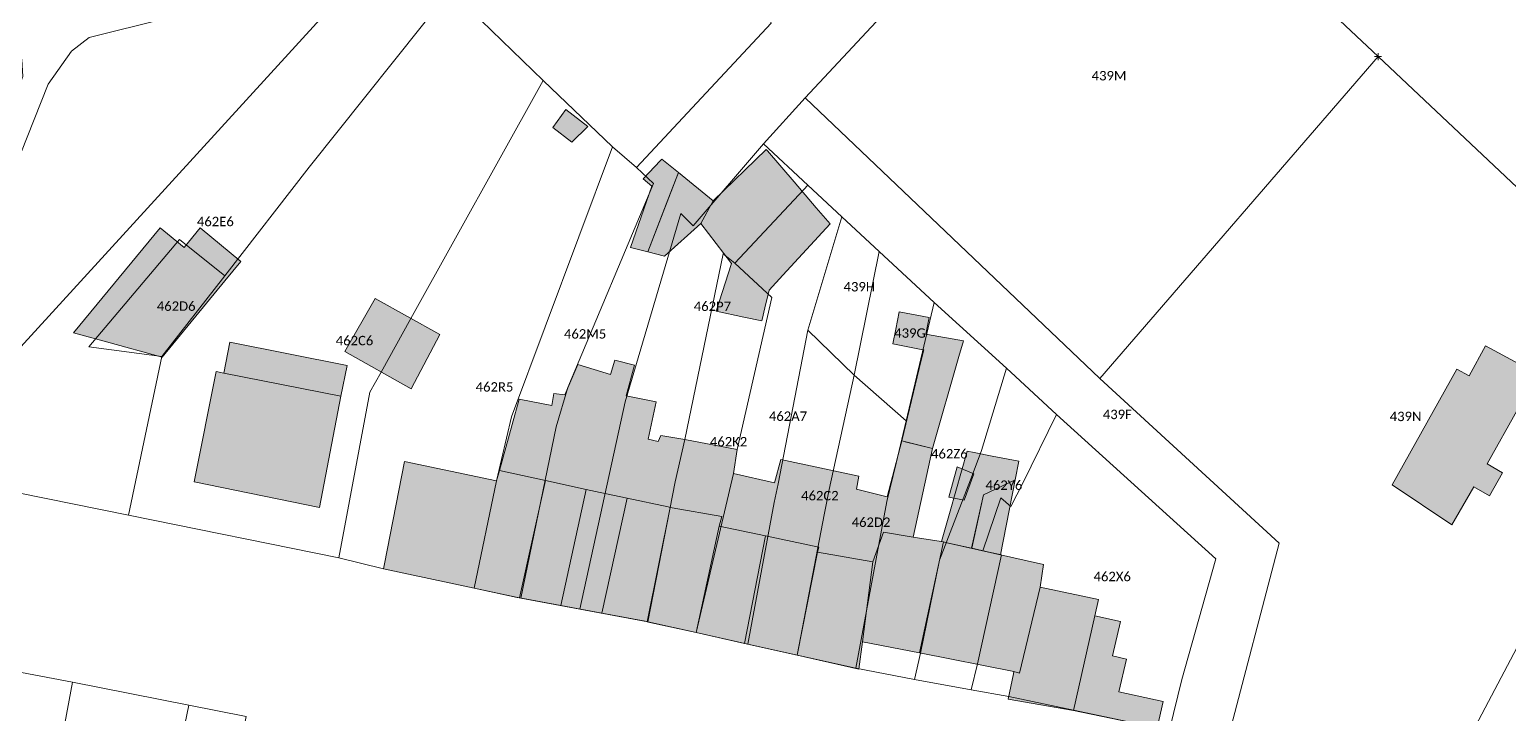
# Model space of a CAD drawing. Header units: metres. Extents: x 113120 to 240396, y 120329 to 242116.
# Drawn here: x 120958.1 to 121083.9, y 121488.2 to 121546.4 of the extents above; entities that cross this region are included whole.
import ezdxf

# ---------------------------------------------------------------- set-up
doc = ezdxf.new("R2010")
doc.units = ezdxf.units.M
doc.header["$LTSCALE"] = 3
doc.header["$PDMODE"] = 2
doc.header["$PDSIZE"] = 0.3
for name, color, linetype, lineweight in [('Bpn_CaPa', 78, 'Continuous', 0), ('Bpn_ReBu', 4, 'Continuous', 0), ('Bpt_CaNu', 7, 'Continuous', 0), ('Bpt_PrSt', 7, 'Continuous', 0), ('Hachure bâtiment', 11, 'Continuous', 0)]:
    doc.layers.add(name, color=color, linetype=linetype, lineweight=lineweight)
doc.styles.add('Legend', font='')
doc.styles.get('Legend').set_extended_font_data('Calibri')

msp = doc.modelspace()

# ---------------------------------------------------------------- hatches: boundary and pattern name
at = {"layer": 'Hachure bâtiment'}
h = msp.add_hatch(color=256, dxfattribs=at)
h.dxf.hatch_style = 1
h.paths.add_polyline_path([(121005.59, 121538.12), (121004.22, 121536.8), (121002.59, 121538.03), (121003.72, 121539.57)])
h = msp.add_hatch(color=256, dxfattribs=at)
h.dxf.hatch_style = 1
h.paths.add_polyline_path([(121020.99, 121524.21), (121020.64, 121522.69), (121020.41, 121521.7), (121020.38, 121521.58), (121018.86, 121521.91), (121016.49, 121522.42), (121017.79, 121526.46), (121015.2, 121529.88), (121016.24, 121531.8), (121020.76, 121536.15), (121020.86, 121536.04), (121023.12, 121533.41), (121025.01, 121531.21), (121026.2, 121529.84), (121022.16, 121525.48)])
h = msp.add_hatch(color=256, dxfattribs=at)
h.dxf.hatch_style = 1
h.paths.add_polyline_path([(121011.77, 121535.24), (121011.87, 121535.35), (121013.28, 121534.21), (121012.38, 121531.88), (121010.69, 121527.45), (121009.2, 121527.83), (121011.01, 121533.05), (121010.28, 121533.67)])
h = msp.add_hatch(color=256, dxfattribs=at)
h.dxf.hatch_style = 1
h.paths.add_polyline_path([(121012.1, 121527.09), (121010.69, 121527.45), (121013.28, 121534.21), (121016.24, 121531.8), (121015.2, 121529.88)])
h = msp.add_hatch(color=256, dxfattribs=at)
h.dxf.hatch_style = 1
h.paths.add_polyline_path([(120974.72, 121524.98), (120969.37, 121518.49), (120964.64, 121519.79), (120961.84, 121520.56), (120969.21, 121529.51), (120971.25, 121527.83), (120972.62, 121529.49), (120976.08, 121526.64)])
h = msp.add_hatch(color=256, dxfattribs=at)
h.dxf.hatch_style = 1
h.paths.add_polyline_path([(120993, 121520.42), (120990.55, 121515.8), (120984.9, 121518.97), (120987.5, 121523.48)])
h = msp.add_hatch(color=256, dxfattribs=at)
h.dxf.hatch_style = 1
h.paths.add_polyline_path([(121034.15, 121519.12), (121034.08, 121519.13), (121031.52, 121519.62), (121031.77, 121520.87), (121032.05, 121522.36), (121034.61, 121521.87), (121034.33, 121520.44), (121034.37, 121520.43), (121034.42, 121520.43), (121034.46, 121520.42), (121037.52, 121519.9), (121037.14, 121518.54), (121034.9, 121510.72), (121032.58, 121511.3), (121032.5, 121511.32), (121032.3, 121511.37), (121033.77, 121517.52)])
h = msp.add_hatch(color=256, dxfattribs=at)
h.dxf.hatch_style = 1
h.paths.add_polyline_path([(120985.1, 121517.8), (120984.57, 121515.17), (120974.62, 121517.14), (120975.12, 121519.78)])
h = msp.add_hatch(color=256, dxfattribs=at)
h.dxf.hatch_style = 1
h.paths.add_polyline_path([(121087.71, 121516.34), (121086.12, 121513.41), (121084.71, 121514.14), (121082.07, 121509.41), (121083.37, 121508.66), (121082.27, 121506.7), (121080.94, 121507.46), (121079.07, 121504.24), (121073.99, 121507.65), (121079.5, 121517.48), (121080.55, 121516.9), (121081.94, 121519.46)])
h = msp.add_hatch(color=256, dxfattribs=at)
h.dxf.hatch_style = 1
h.paths.add_polyline_path([(120974.62, 121517.14), (120984.57, 121515.17), (120982.77, 121505.7), (120972.09, 121507.88), (120973.97, 121517.27)])
h = msp.add_hatch(color=256, dxfattribs=at)
h.dxf.hatch_style = 1
h.paths.add_polyline_path([(121009.54, 121517.83), (121008.84, 121515.2), (121011.39, 121514.7), (121010.7, 121511.52), (121011.57, 121511.33), (121011.79, 121511.82), (121013.84, 121511.48), (121018.29, 121510.63), (121017.97, 121508.6), (121021.47, 121507.8), (121021.99, 121509.8), (121028.64, 121508.38), (121028.44, 121507.27), (121031.04, 121506.62), (121032.3, 121511.37), (121034.9, 121510.72), (121033.25, 121503.19), (121030.72, 121503.6), (121029.82, 121501.08), (121025.1, 121501.92), (121025.24, 121502.33), (121020.7, 121503.29), (121016.74, 121504.13), (121016.99, 121504.93), (121012.76, 121505.69), (121012.58, 121505.72), (121012.4, 121505.76), (121008.93, 121506.5), (121006.62, 121506.98), (121005.45, 121507.24), (121001.97, 121508.02), (120998.08, 121508.87), (120999.14, 121512.78), (120999.74, 121514.93), (121002.52, 121514.38), (121002.69, 121515.42), (121003.62, 121515.28), (121004.74, 121517.88), (121007.52, 121517.02), (121007.87, 121518.23)])
h = msp.add_hatch(color=256, dxfattribs=at)
h.dxf.hatch_style = 1
h.paths.add_polyline_path([(120997.8, 121507.98), (120995.92, 121498.84), (120988.2, 121500.48), (120988.29, 121500.92), (120990, 121509.62)])
h = msp.add_hatch(color=256, dxfattribs=at)
h.dxf.hatch_style = 1
h.paths.add_polyline_path([(121038.4, 121508.58), (121037.6, 121506.33), (121036.27, 121506.6), (121036.99, 121509.17)], flags=16)
h.paths.add_polyline_path([(121037.85, 121510.49), (121038.43, 121510.38), (121039.97, 121510.08), (121042.23, 121509.65), (121041.92, 121508.07), (121039.23, 121506.78), (121038.22, 121502.24), (121036.01, 121502.74), (121035.82, 121502.78), (121035.64, 121502.81), (121035.65, 121502.82), (121036.39, 121505.41)])
h = msp.add_hatch(color=256, dxfattribs=at)
h.dxf.hatch_style = 1
h.paths.add_polyline_path([(121001.97, 121508.02), (120999.77, 121498.02), (120999.58, 121498.06), (120995.92, 121498.84), (120997.8, 121507.98), (120998.08, 121508.87)])
h = msp.add_hatch(color=256, dxfattribs=at)
h.dxf.hatch_style = 1
h.paths.add_polyline_path([(121038.23, 121502.24), (121039.23, 121506.78), (121041.92, 121508.07), (121040.69, 121501.69)])
h.paths.add_polyline_path([(121038.4, 121508.58), (121037.6, 121506.33), (121036.27, 121506.6), (121036.99, 121509.17)], flags=16)
h = msp.add_hatch(color=256, dxfattribs=at)
h.dxf.hatch_style = 1
h.paths.add_polyline_path([(121005.45, 121507.24), (121003.27, 121497.37), (120999.94, 121497.99), (120999.77, 121498.02), (121001.97, 121508.02)])
h = msp.add_hatch(color=256, dxfattribs=at)
h.dxf.hatch_style = 1
h.paths.add_polyline_path([(121006.62, 121506.98), (121008.93, 121506.5), (121006.77, 121496.71), (121003.27, 121497.37), (121005.45, 121507.24)])
h = msp.add_hatch(color=256, dxfattribs=at)
h.dxf.hatch_style = 1
h.paths.add_polyline_path([(121012.4, 121505.76), (121012.58, 121505.72), (121010.64, 121495.99), (121010.46, 121496.03), (121006.77, 121496.71), (121008.93, 121506.5)])
h = msp.add_hatch(color=256, dxfattribs=at)
h.dxf.hatch_style = 1
h.paths.add_polyline_path([(121012.76, 121505.69), (121016.99, 121504.93), (121016.74, 121504.13), (121014.79, 121495.07), (121010.86, 121495.94), (121010.64, 121495.99), (121012.58, 121505.72)])
h = msp.add_hatch(color=256, dxfattribs=at)
h.dxf.hatch_style = 1
h.paths.add_polyline_path([(121020.7, 121503.29), (121018.9, 121494.15), (121014.79, 121495.07), (121016.74, 121504.13)])
h = msp.add_hatch(color=256, dxfattribs=at)
h.dxf.hatch_style = 1
h.paths.add_polyline_path([(121025.24, 121502.33), (121025.1, 121501.92), (121023.39, 121493.14), (121018.9, 121494.15), (121020.7, 121503.29)])
h = msp.add_hatch(color=256, dxfattribs=at)
h.dxf.hatch_style = 1
h.paths.add_polyline_path([(121033.25, 121503.19), (121035.64, 121502.81), (121035.82, 121502.78), (121033.79, 121493.34), (121028.94, 121494.27), (121029.82, 121501.08), (121030.72, 121503.6)])
h = msp.add_hatch(color=256, dxfattribs=at)
h.dxf.hatch_style = 1
h.paths.add_polyline_path([(121036.01, 121502.74), (121044.34, 121500.87), (121044.04, 121498.93), (121042.3, 121491.63), (121041.81, 121491.76), (121033.79, 121493.34), (121035.82, 121502.78)])
h = msp.add_hatch(color=256, dxfattribs=at)
h.dxf.hatch_style = 1
h.paths.add_polyline_path([(121029.82, 121501.08), (121028.94, 121494.27), (121028.64, 121491.97), (121023.39, 121493.14), (121025.1, 121501.92)])
h = msp.add_hatch(color=256, dxfattribs=at)
h.dxf.hatch_style = 1
h.paths.add_polyline_path([(121049, 121497.87), (121048.69, 121496.5), (121046.88, 121488.44), (121041.34, 121489.4), (121041.77, 121491.57), (121041.81, 121491.76), (121042.3, 121491.63), (121044.04, 121498.93)])
h = msp.add_hatch(color=256, dxfattribs=at)
h.dxf.hatch_style = 1
h.paths.add_polyline_path([(121050.87, 121496), (121050.19, 121493.08), (121051.39, 121492.8), (121050.74, 121490.03), (121054.5, 121489.2), (121053.99, 121486.97), (121046.88, 121488.44), (121048.69, 121496.5)])

# ---------------------------------------------------------------- linework, layer by layer
at = {"layer": 'Bpn_CaPa'}
for points in [[(121023.74, 121590.24), (121149.26, 121728.02), (121171.55, 121723.92), (121191.63, 121716.53), (121192.66, 121715.18), (121193.47, 121714.8), (121191.77, 121711.13), (121184.41, 121695.84), (121182.97, 121692.89), (121181.73, 121690.31), (121180.35, 121687.47), (121178.71, 121683.82), (121171.02, 121668.16), (121168.92, 121663.8), (121149.5, 121624.34), (121143.91, 121613.08), (121102.36, 121528.01), (121098.41, 121519.93), (121072.79, 121544.06), (121048.58, 121566.85), (121023.74, 121590.24)], [(121023.74, 121590.24), (121048.58, 121566.85), (121024.06, 121540.56), (121020.51, 121536.64), (121014.53, 121529.66), (121013.5, 121530.72), (121008.75, 121514.7), (121004.9, 121497.06), (120999.89, 121498), (121002.88, 121512.57), (121003.89, 121515.91), (121011.17, 121533.26), (121009.72, 121534.64), (121021.17, 121546.92), (121008.33, 121574.42), (121023.74, 121590.24)], [(120993.86, 121549.72), (120989.12, 121554.18), (121008.33, 121574.42), (121021.17, 121546.92), (121009.72, 121534.64), (121007.67, 121536.4), (121001.77, 121542.03), (120993.86, 121549.72)], [(121072.79, 121544.06), (121049.14, 121516.68), (121024.06, 121540.56), (121048.58, 121566.85), (121072.79, 121544.06)], [(120993.86, 121549.72), (120981.87, 121534.65), (120974.7, 121525.43), (120970.84, 121528.52), (120963.14, 121519.38), (120969.36, 121518.55), (120966.52, 121505.07), (120947.72, 121508.86), (120989.12, 121554.18), (120993.86, 121549.72)], [(120993.86, 121549.72), (121001.77, 121542.03), (120990.54, 121521.8), (120987.99, 121517.23), (120987.04, 121515.53), (120984.4, 121501.43), (120966.52, 121505.07), (120969.36, 121518.55), (120974.7, 121525.43), (120981.87, 121534.65), (120993.86, 121549.72)], [(121059.98, 121485.89), (121064.39, 121502.67), (121049.14, 121516.68), (121072.79, 121544.06), (121098.41, 121519.93), (121078.39, 121482), (121059.98, 121485.89)], [(120984.4, 121501.43), (120987.04, 121515.53), (120987.99, 121517.23), (120990.54, 121521.8), (121001.77, 121542.03), (121007.67, 121536.4), (120999.1, 121513.43), (120997.8, 121507.98), (120995.92, 121498.84), (120988.2, 121500.48), (120984.4, 121501.43)], [(121035.05, 121523.16), (121030.35, 121527.5), (121027.18, 121530.44), (121024.28, 121533.13), (121020.51, 121536.64), (121024.06, 121540.56), (121049.14, 121516.68), (121064.39, 121502.67), (121059.98, 121485.89), (121055.06, 121486.79), (121056.1, 121491.08), (121058.99, 121501.33), (121045.43, 121513.61), (121041.18, 121517.55), (121035.05, 121523.16)], [(121009.72, 121534.64), (121011.17, 121533.26), (121003.89, 121515.91), (121002.88, 121512.57), (120999.89, 121498), (120995.92, 121498.84), (120997.8, 121507.98), (120999.1, 121513.43), (121007.67, 121536.4), (121009.72, 121534.64)], [(121010.69, 121495.98), (121004.9, 121497.06), (121008.75, 121514.7), (121013.5, 121530.72), (121014.53, 121529.66), (121020.51, 121536.64), (121024.28, 121533.13), (121023.94, 121532.77), (121018.07, 121526.5), (121017.1, 121527.3), (121013.84, 121511.48), (121013.02, 121507.9), (121010.69, 121495.98)], [(121014.79, 121495.07), (121017.97, 121508.6), (121018.29, 121510.63), (121021.23, 121523.57), (121018.07, 121526.5), (121023.94, 121532.77), (121024.28, 121533.13), (121027.18, 121530.44), (121024.3, 121520.8), (121021.78, 121507.73), (121021.44, 121506.13), (121019.2, 121494.08), (121014.79, 121495.07)], [(121028.23, 121516.97), (121024.3, 121520.8), (121027.18, 121530.44), (121030.35, 121527.5), (121028.23, 121516.97)], [(120969.36, 121518.55), (120963.14, 121519.38), (120970.84, 121528.52), (120974.7, 121525.43), (120969.36, 121518.55)], [(121014.79, 121495.07), (121010.69, 121495.98), (121013.02, 121507.9), (121013.84, 121511.48), (121017.1, 121527.3), (121018.07, 121526.5), (121021.23, 121523.57), (121018.29, 121510.63), (121017.97, 121508.6), (121014.79, 121495.07)], [(121035.05, 121523.16), (121032.65, 121513.08), (121028.23, 121516.97), (121030.35, 121527.5), (121035.05, 121523.16)], [(121035.05, 121523.16), (121041.18, 121517.55), (121039.05, 121510.57), (121038.28, 121508.42), (121035.49, 121501.22), (121033.86, 121493.32), (121033.36, 121491.07), (121028.37, 121492.03), (121031, 121506.22), (121031.8, 121509.47), (121032.65, 121513.08), (121035.05, 121523.16)], [(121028.23, 121516.97), (121026.1, 121507.23), (121025.72, 121505.24), (121023.39, 121493.14), (121019.2, 121494.08), (121021.44, 121506.13), (121021.78, 121507.73), (121024.3, 121520.8), (121028.23, 121516.97)], [(121038.18, 121490.2), (121033.36, 121491.07), (121033.86, 121493.32), (121035.49, 121501.22), (121038.28, 121508.42), (121039.05, 121510.57), (121041.18, 121517.55), (121045.43, 121513.61), (121042.58, 121507.78), (121041.55, 121505.8), (121040.71, 121506.53), (121039.17, 121502.03), (121040.75, 121501.67), (121038.71, 121492.4), (121038.18, 121490.2)], [(121028.23, 121516.97), (121032.65, 121513.08), (121031.8, 121509.47), (121031, 121506.22), (121028.37, 121492.03), (121023.39, 121493.14), (121025.72, 121505.24), (121026.1, 121507.23), (121028.23, 121516.97)], [(121038.18, 121490.2), (121038.71, 121492.4), (121040.75, 121501.67), (121039.17, 121502.03), (121040.71, 121506.53), (121041.55, 121505.8), (121042.58, 121507.78), (121045.43, 121513.61), (121058.99, 121501.33), (121056.1, 121491.08), (121055.06, 121486.79), (121053.99, 121486.97), (121041.38, 121489.64), (121038.18, 121490.2)], [(120945.89, 121438.8), (120951.69, 121466.28), (120952.27, 121468.83), (120954.22, 121478.29), (120956, 121487.54), (120956.83, 121491.8), (120961.74, 121490.84), (120960.95, 121486.56), (120958.01, 121472.1), (120957.1, 121467.74), (120956.59, 121465.27), (120950.67, 121434.91), (120945.89, 121438.8)], [(120963.19, 121446.11), (120960.52, 121432), (120951.23, 121434.66), (120950.67, 121434.91), (120956.59, 121465.27), (120957.1, 121467.74), (120958.01, 121472.1), (120960.95, 121486.56), (120961.74, 121490.84), (120971.64, 121488.9), (120970.76, 121484.64), (120968.72, 121474.38), (120968.34, 121472.91), (120965.31, 121458.02), (120964.71, 121454.75), (120963.19, 121446.11)], [(120976.53, 121487.94), (120975.6, 121483.57), (120974.32, 121477.54), (120972.39, 121468.82), (120970.25, 121458.41), (120969.44, 121453.99), (120966.31, 121454.51), (120964.71, 121454.75), (120965.31, 121458.02), (120968.34, 121472.91), (120968.72, 121474.38), (120970.76, 121484.64), (120971.64, 121488.9), (120976.53, 121487.94)]]:
    msp.add_lwpolyline(points, close=True, dxfattribs=at)
for points in [[(120989.12, 121554.18), (120947.72, 121508.86), (120936.64, 121511.05), (120947.98, 121519.35), (120951.88, 121523.36), (120953.21, 121525.47), (120959.68, 121541.72), (120961.66, 121544.54), (120963.18, 121545.7), (120969.66, 121547.3)], [(120969.66, 121547.3), (120963.18, 121545.7), (120961.66, 121544.54), (120959.68, 121541.72), (120953.21, 121525.47), (120951.88, 121523.36), (120947.98, 121519.35), (120936.64, 121511.05), (120934.03, 121511.6), (120949.81, 121524.05), (120951.04, 121525.88), (120951.97, 121527.83), (120955.91, 121538.05), (120957.54, 121542.36), (120957.43, 121543.82), (120956.73, 121544.78), (120955.8, 121545.39), (120928.28, 121546.47)]]:
    msp.add_lwpolyline(points, dxfattribs=at)
at = {"layer": 'Bpn_ReBu'}
for points in [[(121005.59, 121538.12), (121004.22, 121536.8), (121002.59, 121538.03), (121003.72, 121539.57), (121005.59, 121538.12)], [(121020.99, 121524.21), (121020.64, 121522.69), (121020.41, 121521.7), (121020.38, 121521.58), (121018.86, 121521.91), (121016.49, 121522.42), (121017.79, 121526.46), (121015.2, 121529.88), (121016.24, 121531.8), (121020.76, 121536.15), (121020.86, 121536.04), (121023.12, 121533.41), (121025.01, 121531.21), (121026.2, 121529.84), (121022.16, 121525.48), (121020.99, 121524.21)], [(121011.77, 121535.24), (121011.87, 121535.35), (121013.28, 121534.21), (121012.38, 121531.88), (121010.69, 121527.45), (121009.2, 121527.83), (121011.01, 121533.05), (121010.28, 121533.67), (121011.77, 121535.24)], [(121012.1, 121527.09), (121010.69, 121527.45), (121013.28, 121534.21), (121016.24, 121531.8), (121015.2, 121529.88), (121012.1, 121527.09)], [(120974.72, 121524.98), (120969.37, 121518.49), (120964.64, 121519.79), (120961.84, 121520.56), (120969.21, 121529.51), (120971.25, 121527.83), (120972.62, 121529.49), (120976.08, 121526.64), (120974.72, 121524.98)], [(120993, 121520.42), (120990.55, 121515.8), (120984.9, 121518.97), (120987.5, 121523.48), (120993, 121520.42)], [(121034.15, 121519.12), (121034.08, 121519.13), (121031.52, 121519.62), (121031.77, 121520.87), (121032.05, 121522.36), (121034.61, 121521.87), (121034.33, 121520.44), (121034.37, 121520.43), (121034.42, 121520.43), (121034.46, 121520.42), (121037.52, 121519.9), (121037.14, 121518.54), (121034.9, 121510.72), (121032.58, 121511.3), (121032.5, 121511.32), (121032.3, 121511.37), (121033.77, 121517.52), (121034.15, 121519.12)], [(120985.1, 121517.8), (120984.57, 121515.17), (120974.62, 121517.14), (120975.12, 121519.78), (120985.1, 121517.8)], [(121087.71, 121516.34), (121086.12, 121513.41), (121084.71, 121514.14), (121082.07, 121509.41), (121083.37, 121508.66), (121082.27, 121506.7), (121080.94, 121507.46), (121079.07, 121504.24), (121073.99, 121507.65), (121079.5, 121517.48), (121080.55, 121516.9), (121081.94, 121519.46), (121087.71, 121516.34)], [(120974.62, 121517.14), (120984.57, 121515.17), (120982.77, 121505.7), (120972.09, 121507.88), (120973.97, 121517.27), (120974.62, 121517.14)], [(121009.54, 121517.83), (121008.84, 121515.2), (121011.39, 121514.7), (121010.7, 121511.52), (121011.57, 121511.33), (121011.79, 121511.82), (121013.84, 121511.48), (121018.29, 121510.63), (121017.97, 121508.6), (121021.47, 121507.8), (121021.99, 121509.8), (121028.64, 121508.38), (121028.44, 121507.27), (121031.04, 121506.62), (121032.3, 121511.37), (121034.9, 121510.72), (121033.25, 121503.19), (121030.72, 121503.6), (121029.82, 121501.08), (121025.1, 121501.92), (121025.24, 121502.33), (121020.7, 121503.29), (121016.74, 121504.13), (121016.99, 121504.93), (121012.76, 121505.69), (121012.58, 121505.72), (121012.4, 121505.76), (121008.93, 121506.5), (121006.62, 121506.98), (121005.45, 121507.24), (121001.97, 121508.02), (120998.08, 121508.87), (120999.14, 121512.78), (120999.74, 121514.93), (121002.52, 121514.38), (121002.69, 121515.42), (121003.62, 121515.28), (121004.74, 121517.88), (121007.52, 121517.02), (121007.87, 121518.23), (121009.54, 121517.83)], [(120997.8, 121507.98), (120995.92, 121498.84), (120988.2, 121500.48), (120988.29, 121500.92), (120990, 121509.62), (120997.8, 121507.98)], [(121037.85, 121510.49), (121038.43, 121510.38), (121039.97, 121510.08), (121042.23, 121509.65), (121041.92, 121508.07), (121039.23, 121506.78), (121038.22, 121502.24), (121036.01, 121502.74), (121035.82, 121502.78), (121035.64, 121502.81), (121035.65, 121502.82), (121036.39, 121505.41), (121037.85, 121510.49)], [(121001.97, 121508.02), (120999.77, 121498.02), (120999.58, 121498.06), (120995.92, 121498.84), (120997.8, 121507.98), (120998.08, 121508.87), (121001.97, 121508.02)], [(121038.4, 121508.58), (121037.6, 121506.33), (121036.27, 121506.6), (121036.99, 121509.17), (121038.4, 121508.58)], [(121005.45, 121507.24), (121003.27, 121497.37), (120999.94, 121497.99), (120999.77, 121498.02), (121001.97, 121508.02), (121005.45, 121507.24)], [(121006.62, 121506.98), (121008.93, 121506.5), (121006.77, 121496.71), (121003.27, 121497.37), (121005.45, 121507.24), (121006.62, 121506.98)], [(121038.23, 121502.24), (121039.23, 121506.78), (121041.92, 121508.07), (121040.69, 121501.69), (121038.23, 121502.24)], [(121012.4, 121505.76), (121012.58, 121505.72), (121010.64, 121495.99), (121010.46, 121496.03), (121006.77, 121496.71), (121008.93, 121506.5), (121012.4, 121505.76)], [(121012.76, 121505.69), (121016.99, 121504.93), (121016.74, 121504.13), (121014.79, 121495.07), (121010.86, 121495.94), (121010.64, 121495.99), (121012.58, 121505.72), (121012.76, 121505.69)], [(121020.7, 121503.29), (121018.9, 121494.15), (121014.79, 121495.07), (121016.74, 121504.13), (121020.7, 121503.29)], [(121025.24, 121502.33), (121025.1, 121501.92), (121023.39, 121493.14), (121018.9, 121494.15), (121020.7, 121503.29), (121025.24, 121502.33)], [(121033.25, 121503.19), (121035.64, 121502.81), (121035.82, 121502.78), (121033.79, 121493.34), (121028.94, 121494.27), (121029.82, 121501.08), (121030.72, 121503.6), (121033.25, 121503.19)], [(121036.01, 121502.74), (121044.34, 121500.87), (121044.04, 121498.93), (121042.3, 121491.63), (121041.81, 121491.76), (121033.79, 121493.34), (121035.82, 121502.78), (121036.01, 121502.74)], [(121029.82, 121501.08), (121028.94, 121494.27), (121028.64, 121491.97), (121023.39, 121493.14), (121025.1, 121501.92), (121029.82, 121501.08)], [(121049, 121497.87), (121048.69, 121496.5), (121046.88, 121488.44), (121041.34, 121489.4), (121041.77, 121491.57), (121041.81, 121491.76), (121042.3, 121491.63), (121044.04, 121498.93), (121049, 121497.87)], [(121050.87, 121496), (121050.19, 121493.08), (121051.39, 121492.8), (121050.74, 121490.03), (121054.5, 121489.2), (121053.99, 121486.97), (121046.88, 121488.44), (121048.69, 121496.5), (121050.87, 121496)]]:
    msp.add_lwpolyline(points, close=True, dxfattribs=at)
at = {"layer": 'Bpt_PrSt'}
msp.add_point((121072.79, 121544.06), dxfattribs=at)

# ---------------------------------------------------------------- texts
at = {"layer": 'Bpt_CaNu', "char_height": 0.8, "attachment_point": 7, "style": 'Legend'}
for s, insert in [('439M', (121048.43, 121542.03)), ('462E6', (120972.33, 121529.63)), ('439H', (121027.33, 121524.08)), ('462D6', (120968.92, 121522.43)), ('462P7', (121014.59, 121522.42)), ('462M5', (121003.55, 121520.07)), ('439G', (121031.64, 121520.14)), ('462C6', (120984.14, 121519.5)), ('462R5', (120996.04, 121515.56)), ('462A7', (121020.98, 121513.07)), ('439F', (121049.38, 121513.22)), ('439N', (121073.78, 121513.05)), ('462K2', (121015.96, 121510.9)), ('462Z6', (121034.77, 121509.87)), ('462C2', (121023.72, 121506.31)), ('462Y6', (121039.4, 121507.2)), ('462D2', (121028.02, 121504.05)), ('462X6', (121048.59, 121499.43))]:
    msp.add_mtext(s, dxfattribs=dict(at, insert=insert))

doc.saveas('drawing.dxf')
